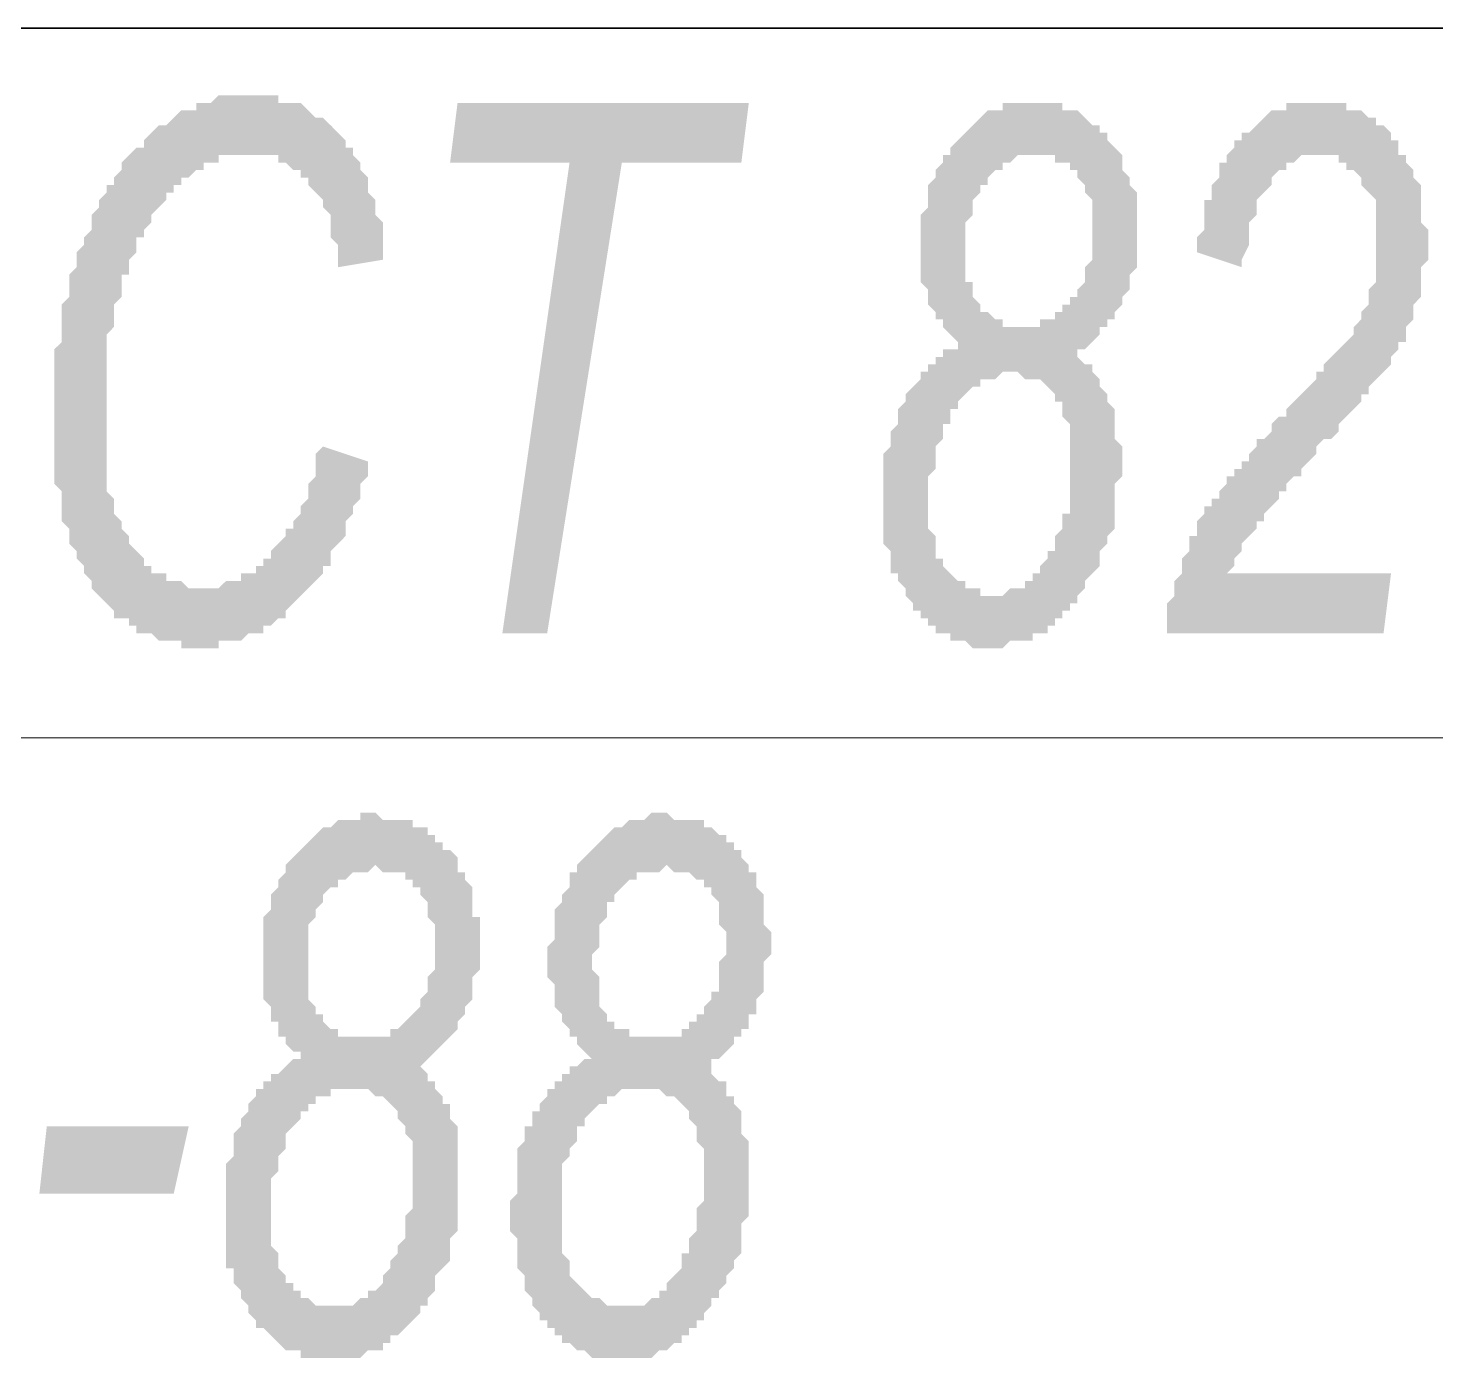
# Model space of a CAD drawing. Header units: millimetres. Extents: x 1372 to 666090, y 1285 to 31551.
# Drawn here: x 630146 to 630933, y 26745 to 27487 of the extents above; entities that cross this region are included whole.
import ezdxf

# ---------------------------------------------------------------- set-up
doc = ezdxf.new("R2010")
doc.units = ezdxf.units.MM
doc.layers.add('PDF _0', color=7, linetype='Continuous')
doc.layers.add('PDF _Аннотация - Текст_Ном._пера__1', color=7, linetype='Continuous')

msp = doc.modelspace()

# ---------------------------------------------------------------- hatches: boundary and pattern name
at = {"layer": 'PDF _Аннотация - Текст_Ном._пера__1', "transparency": 33554559}
for points in [[(630310.98, 27253.43), (630336.01, 27245.09), (630336.01, 27240.92), (630336.01, 27236.75), (630331.84, 27232.58), (630331.84, 27228.4), (630331.84, 27224.23), (630327.67, 27220.06), (630327.67, 27220.06), (630327.67, 27215.89), (630323.5, 27211.72), (630323.5, 27207.55), (630323.5, 27203.38), (630319.33, 27199.2), (630319.33, 27199.2), (630315.16, 27195.03), (630315.16, 27190.86), (630315.16, 27186.69), (630310.98, 27186.69), (630310.98, 27182.52), (630306.81, 27178.35), (630306.81, 27178.35), (630302.64, 27174.18), (630302.64, 27174.18), (630298.47, 27170), (630298.47, 27170), (630294.3, 27165.83), (630294.3, 27165.83), (630290.13, 27161.66), (630290.13, 27157.49), (630285.96, 27157.49), (630285.96, 27157.49), (630281.78, 27153.32), (630277.61, 27153.32), (630277.61, 27149.15), (630273.44, 27149.15), (630269.27, 27149.15), (630269.27, 27149.15), (630265.1, 27144.98), (630260.93, 27144.98), (630260.93, 27144.98), (630256.76, 27144.98), (630252.58, 27144.98), (630252.58, 27140.8), (630248.41, 27140.8), (630244.24, 27140.8), (630244.24, 27140.8), (630244.24, 27140.8), (630240.07, 27140.8), (630235.9, 27140.8), (630231.73, 27140.8), (630231.73, 27144.98), (630227.56, 27144.98), (630223.38, 27144.98), (630223.38, 27144.98), (630219.21, 27144.98), (630215.04, 27149.15), (630215.04, 27149.15), (630210.87, 27149.15), (630206.7, 27149.15), (630206.7, 27153.32), (630202.53, 27153.32), (630202.53, 27157.49), (630198.36, 27157.49), (630194.18, 27157.49), (630194.18, 27161.66), (630190.01, 27165.83), (630190.01, 27165.83), (630185.84, 27170), (630185.84, 27170), (630181.67, 27174.18), (630181.67, 27174.18), (630181.67, 27178.35), (630177.5, 27182.52), (630177.5, 27182.52), (630177.5, 27186.69), (630173.33, 27190.86), (630173.33, 27190.86), (630173.33, 27195.03), (630169.16, 27199.2), (630169.16, 27203.38), (630169.16, 27207.55), (630169.16, 27207.55), (630164.99, 27211.72), (630164.99, 27215.89), (630164.99, 27220.06), (630164.99, 27224.23), (630164.99, 27228.4), (630160.81, 27232.58), (630160.81, 27236.75), (630160.81, 27240.92), (630160.81, 27245.09), (630160.81, 27249.26), (630160.81, 27253.43), (630160.81, 27257.6), (630160.81, 27261.78), (630160.81, 27270.12), (630160.81, 27270.12), (630160.81, 27274.29), (630160.81, 27278.46), (630160.81, 27282.63), (630160.81, 27286.8), (630160.81, 27290.97), (630160.81, 27295.15), (630160.81, 27299.32), (630160.81, 27303.49), (630160.81, 27307.66), (630164.99, 27311.83), (630164.99, 27316), (630164.99, 27320.17), (630164.99, 27324.35), (630164.99, 27328.52), (630164.99, 27332.69), (630169.16, 27336.86), (630169.16, 27341.03), (630169.16, 27345.2), (630169.16, 27349.37), (630169.16, 27349.37), (630173.33, 27353.55), (630173.33, 27357.72), (630173.33, 27361.89), (630177.5, 27366.06), (630177.5, 27370.23), (630177.5, 27370.23), (630181.67, 27374.4), (630181.67, 27378.57), (630181.67, 27382.75), (630185.84, 27386.92), (630185.84, 27386.92), (630185.84, 27391.09), (630190.01, 27395.26), (630190.01, 27399.43), (630194.18, 27399.43), (630194.18, 27403.6), (630194.18, 27403.6), (630198.36, 27407.77), (630198.36, 27411.95), (630202.53, 27416.12), (630202.53, 27416.12), (630206.7, 27420.29), (630210.87, 27420.29), (630210.87, 27424.46), (630215.04, 27428.63), (630215.04, 27428.63), (630219.21, 27432.8), (630219.21, 27432.8), (630223.38, 27432.8), (630227.56, 27436.97), (630227.56, 27436.97), (630231.73, 27441.14), (630231.73, 27441.14), (630235.9, 27441.14), (630240.07, 27441.14), (630240.07, 27445.32), (630244.24, 27445.32), (630244.24, 27445.32), (630248.41, 27445.32), (630252.58, 27449.49), (630252.58, 27449.49), (630256.76, 27449.49), (630260.93, 27449.49), (630265.1, 27449.49), (630265.1, 27449.49), (630269.27, 27449.49), (630273.44, 27449.49), (630273.44, 27449.49), (630277.61, 27449.49), (630281.78, 27449.49), (630285.96, 27449.49), (630285.96, 27445.32), (630290.13, 27445.32), (630294.3, 27445.32), (630294.3, 27445.32), (630298.47, 27445.32), (630302.64, 27441.14), (630302.64, 27441.14), (630306.81, 27436.97), (630306.81, 27436.97), (630310.98, 27436.97), (630315.16, 27432.8), (630315.16, 27432.8), (630319.33, 27428.63), (630319.33, 27428.63), (630323.5, 27424.46), (630323.5, 27424.46), (630323.5, 27420.29), (630327.67, 27420.29), (630327.67, 27416.12), (630331.84, 27411.95), (630331.84, 27407.77), (630331.84, 27407.77), (630336.01, 27403.6), (630336.01, 27399.43), (630336.01, 27395.26), (630340.18, 27391.09), (630340.18, 27391.09), (630340.18, 27386.92), (630340.18, 27382.75), (630344.35, 27378.57), (630344.35, 27374.4), (630344.35, 27370.23), (630344.35, 27366.06), (630344.35, 27361.89), (630344.35, 27357.72), (630344.35, 27357.72), (630319.33, 27353.55), (630319.33, 27357.72), (630319.33, 27361.89), (630319.33, 27366.06), (630315.16, 27370.23), (630315.16, 27374.4), (630315.16, 27378.57), (630315.16, 27382.75), (630310.98, 27386.92), (630310.98, 27386.92), (630310.98, 27391.09), (630306.81, 27395.26), (630306.81, 27395.26), (630302.64, 27399.43), (630302.64, 27399.43), (630302.64, 27403.6), (630298.47, 27403.6), (630298.47, 27407.77), (630294.3, 27407.77), (630290.13, 27411.95), (630290.13, 27411.95), (630285.96, 27411.95), (630285.96, 27416.12), (630281.78, 27416.12), (630277.61, 27416.12), (630273.44, 27416.12), (630273.44, 27416.12), (630269.27, 27416.12), (630269.27, 27416.12), (630265.1, 27416.12), (630260.93, 27416.12), (630260.93, 27416.12), (630256.76, 27416.12), (630252.58, 27416.12), (630252.58, 27411.95), (630248.41, 27411.95), (630244.24, 27411.95), (630244.24, 27407.77), (630240.07, 27407.77), (630240.07, 27407.77), (630235.9, 27403.6), (630231.73, 27403.6), (630231.73, 27399.43), (630227.56, 27399.43), (630227.56, 27395.26), (630223.38, 27395.26), (630223.38, 27391.09), (630219.21, 27386.92), (630219.21, 27386.92), (630215.04, 27382.75), (630215.04, 27378.57), (630210.87, 27374.4), (630210.87, 27374.4), (630210.87, 27370.23), (630206.7, 27370.23), (630206.7, 27366.06), (630206.7, 27361.89), (630202.53, 27357.72), (630202.53, 27353.55), (630202.53, 27349.37), (630198.36, 27349.37), (630198.36, 27345.2), (630198.36, 27341.03), (630198.36, 27336.86), (630194.18, 27332.69), (630194.18, 27328.52), (630194.18, 27324.35), (630194.18, 27320.17), (630194.18, 27320.17), (630190.01, 27316), (630190.01, 27311.83), (630190.01, 27307.66), (630190.01, 27303.49), (630190.01, 27299.32), (630190.01, 27295.15), (630190.01, 27290.97), (630190.01, 27286.8), (630190.01, 27282.63), (630190.01, 27278.46), (630190.01, 27274.29), (630190.01, 27270.12), (630190.01, 27265.95), (630190.01, 27257.6), (630190.01, 27253.43), (630190.01, 27249.26), (630190.01, 27245.09), (630190.01, 27240.92), (630190.01, 27236.75), (630190.01, 27232.58), (630190.01, 27228.4), (630194.18, 27224.23), (630194.18, 27224.23), (630194.18, 27220.06), (630194.18, 27215.89), (630198.36, 27211.72), (630198.36, 27207.55), (630198.36, 27207.55), (630202.53, 27203.38), (630202.53, 27199.2), (630202.53, 27199.2), (630206.7, 27195.03), (630206.7, 27195.03), (630210.87, 27190.86), (630210.87, 27186.69), (630215.04, 27186.69), (630215.04, 27182.52), (630219.21, 27182.52), (630223.38, 27182.52), (630223.38, 27178.35), (630227.56, 27178.35), (630227.56, 27178.35), (630231.73, 27178.35), (630235.9, 27174.18), (630240.07, 27174.18), (630240.07, 27174.18), (630244.24, 27174.18), (630244.24, 27174.18), (630248.41, 27174.18), (630248.41, 27174.18), (630252.58, 27174.18), (630256.76, 27178.35), (630256.76, 27178.35), (630260.93, 27178.35), (630265.1, 27178.35), (630265.1, 27182.52), (630269.27, 27182.52), (630273.44, 27182.52), (630273.44, 27186.69), (630277.61, 27186.69), (630277.61, 27190.86), (630281.78, 27190.86), (630281.78, 27195.03), (630285.96, 27199.2), (630285.96, 27199.2), (630290.13, 27203.38), (630290.13, 27207.55), (630294.3, 27207.55), (630294.3, 27211.72), (630298.47, 27215.89), (630298.47, 27220.06), (630298.47, 27220.06), (630302.64, 27224.23), (630302.64, 27228.4), (630302.64, 27232.58), (630306.81, 27236.75), (630306.81, 27240.92), (630306.81, 27245.09), (630306.81, 27249.26), (630310.98, 27253.43)], [(630411.1, 27149.15), (630448.64, 27411.95), (630381.9, 27411.95), (630386.07, 27445.32), (630548.75, 27445.32), (630544.58, 27411.95), (630477.84, 27411.95), (630436.13, 27149.15)], [(630782.35, 27149.15), (630782.35, 27153.32), (630782.35, 27157.49), (630782.35, 27161.66), (630782.35, 27165.83), (630786.52, 27170), (630786.52, 27174.18), (630786.52, 27178.35), (630786.52, 27178.35), (630790.69, 27182.52), (630790.69, 27186.69), (630790.69, 27190.86), (630790.69, 27190.86), (630794.87, 27195.03), (630794.87, 27199.2), (630794.87, 27203.38), (630799.04, 27203.38), (630799.04, 27207.55), (630799.04, 27211.72), (630803.21, 27215.89), (630803.21, 27220.06), (630807.38, 27220.06), (630807.38, 27224.23), (630811.55, 27224.23), (630811.55, 27228.4), (630811.55, 27228.4), (630815.72, 27232.58), (630815.72, 27232.58), (630815.72, 27236.75), (630819.89, 27236.75), (630819.89, 27240.92), (630824.06, 27240.92), (630824.06, 27245.09), (630828.24, 27245.09), (630828.24, 27249.26), (630832.41, 27253.43), (630832.41, 27257.6), (630836.58, 27257.6), (630840.75, 27261.78), (630840.75, 27265.95), (630844.92, 27270.12), (630849.09, 27270.12), (630849.09, 27274.29), (630853.26, 27278.46), (630853.26, 27278.46), (630857.44, 27282.63), (630861.61, 27286.8), (630865.78, 27290.97), (630865.78, 27295.15), (630869.95, 27295.15), (630869.95, 27299.32), (630874.12, 27303.49), (630874.12, 27303.49), (630878.29, 27307.66), (630878.29, 27307.66), (630882.46, 27311.83), (630882.46, 27311.83), (630882.46, 27311.83), (630886.64, 27316), (630886.64, 27320.17), (630890.81, 27324.35), (630890.81, 27328.52), (630890.81, 27328.52), (630894.98, 27332.69), (630894.98, 27336.86), (630894.98, 27341.03), (630899.15, 27345.2), (630899.15, 27345.2), (630899.15, 27349.37), (630899.15, 27353.55), (630899.15, 27357.72), (630899.15, 27361.89), (630899.15, 27366.06), (630899.15, 27366.06), (630899.15, 27370.23), (630899.15, 27374.4), (630899.15, 27378.57), (630899.15, 27382.75), (630899.15, 27386.92), (630899.15, 27391.09), (630894.98, 27395.26), (630894.98, 27395.26), (630890.81, 27399.43), (630890.81, 27403.6), (630890.81, 27403.6), (630886.64, 27407.77), (630882.46, 27407.77), (630882.46, 27411.95), (630878.29, 27411.95), (630878.29, 27416.12), (630874.12, 27416.12), (630869.95, 27416.12), (630869.95, 27416.12), (630865.78, 27416.12), (630861.61, 27416.12), (630861.61, 27416.12), (630857.44, 27416.12), (630853.26, 27411.95), (630853.26, 27411.95), (630849.09, 27411.95), (630849.09, 27407.77), (630844.92, 27407.77), (630840.75, 27403.6), (630840.75, 27403.6), (630840.75, 27399.43), (630836.58, 27395.26), (630836.58, 27395.26), (630832.41, 27391.09), (630832.41, 27386.92), (630832.41, 27382.75), (630832.41, 27382.75), (630828.24, 27378.57), (630828.24, 27374.4), (630828.24, 27370.23), (630828.24, 27366.06), (630824.06, 27357.72), (630824.06, 27353.55), (630799.04, 27361.89), (630799.04, 27366.06), (630799.04, 27370.23), (630803.21, 27374.4), (630803.21, 27378.57), (630803.21, 27382.75), (630803.21, 27386.92), (630803.21, 27391.09), (630807.38, 27391.09), (630807.38, 27395.26), (630807.38, 27399.43), (630811.55, 27403.6), (630811.55, 27407.77), (630811.55, 27411.95), (630815.72, 27411.95), (630815.72, 27416.12), (630819.89, 27420.29), (630819.89, 27420.29), (630819.89, 27424.46), (630824.06, 27424.46), (630824.06, 27428.63), (630828.24, 27428.63), (630832.41, 27432.8), (630832.41, 27432.8), (630836.58, 27436.97), (630836.58, 27436.97), (630840.75, 27441.14), (630840.75, 27441.14), (630844.92, 27441.14), (630849.09, 27441.14), (630849.09, 27445.32), (630853.26, 27445.32), (630857.44, 27445.32), (630861.61, 27445.32), (630861.61, 27445.32), (630865.78, 27445.32), (630869.95, 27445.32), (630869.95, 27445.32), (630874.12, 27445.32), (630878.29, 27445.32), (630882.46, 27445.32), (630882.46, 27441.14), (630886.64, 27441.14), (630886.64, 27441.14), (630890.81, 27441.14), (630894.98, 27436.97), (630894.98, 27436.97), (630899.15, 27436.97), (630899.15, 27432.8), (630903.32, 27432.8), (630907.49, 27428.63), (630907.49, 27424.46), (630911.66, 27424.46), (630911.66, 27420.29), (630911.66, 27416.12), (630915.84, 27416.12), (630915.84, 27411.95), (630920.01, 27407.77), (630920.01, 27403.6), (630920.01, 27403.6), (630924.18, 27399.43), (630924.18, 27395.26), (630924.18, 27391.09), (630924.18, 27386.92), (630924.18, 27382.75), (630924.18, 27378.57), (630928.35, 27374.4), (630928.35, 27370.23), (630928.35, 27366.06), (630928.35, 27366.06), (630928.35, 27361.89), (630928.35, 27357.72), (630924.18, 27353.55), (630924.18, 27349.37), (630924.18, 27345.2), (630924.18, 27341.03), (630924.18, 27341.03), (630924.18, 27336.86), (630920.01, 27332.69), (630920.01, 27328.52), (630920.01, 27324.35), (630915.84, 27320.17), (630915.84, 27316), (630915.84, 27311.83), (630911.66, 27311.83), (630911.66, 27307.66), (630911.66, 27307.66), (630911.66, 27307.66), (630907.49, 27303.49), (630907.49, 27303.49), (630907.49, 27299.32), (630907.49, 27299.32), (630903.32, 27295.15), (630903.32, 27295.15), (630899.15, 27290.97), (630899.15, 27290.97), (630894.98, 27286.8), (630894.98, 27282.63), (630890.81, 27282.63), (630890.81, 27278.46), (630886.64, 27274.29), (630886.64, 27274.29), (630882.46, 27270.12), (630878.29, 27265.95), (630878.29, 27261.78), (630874.12, 27257.6), (630869.95, 27257.6), (630865.78, 27253.43), (630865.78, 27249.26), (630861.61, 27245.09), (630857.44, 27240.92), (630857.44, 27236.75), (630853.26, 27236.75), (630849.09, 27232.58), (630849.09, 27228.4), (630844.92, 27228.4), (630844.92, 27224.23), (630840.75, 27220.06), (630840.75, 27220.06), (630836.58, 27215.89), (630836.58, 27211.72), (630832.41, 27211.72), (630832.41, 27207.55), (630832.41, 27207.55), (630828.24, 27203.38), (630824.06, 27199.2), (630824.06, 27195.03), (630824.06, 27195.03), (630819.89, 27190.86), (630819.89, 27186.69), (630815.72, 27182.52), (630815.72, 27182.52), (630907.49, 27182.52), (630903.32, 27149.15)]]:
    msp.add_hatch(color=256, dxfattribs=at).paths.add_polyline_path(points)
h = msp.add_hatch(color=256, dxfattribs=at)
h.paths.add_polyline_path([(630665.55, 27311.83), (630665.55, 27311.83), (630661.38, 27316), (630661.38, 27316), (630657.21, 27320.17), (630657.21, 27324.35), (630653.04, 27324.35), (630653.04, 27328.52), (630648.87, 27332.69), (630648.87, 27332.69), (630648.87, 27336.86), (630648.87, 27341.03), (630644.7, 27345.2), (630644.7, 27349.37), (630644.7, 27353.55), (630644.7, 27357.72), (630644.7, 27361.89), (630644.7, 27366.06), (630644.7, 27370.23), (630644.7, 27374.4), (630644.7, 27378.57), (630644.7, 27378.57), (630644.7, 27382.75), (630648.87, 27386.92), (630648.87, 27391.09), (630648.87, 27395.26), (630648.87, 27399.43), (630653.04, 27403.6), (630653.04, 27407.77), (630653.04, 27407.77), (630657.21, 27411.95), (630657.21, 27416.12), (630661.38, 27416.12), (630661.38, 27420.29), (630665.55, 27424.46), (630665.55, 27424.46), (630669.72, 27428.63), (630669.72, 27428.63), (630673.89, 27432.8), (630673.89, 27432.8), (630678.07, 27436.97), (630678.07, 27436.97), (630682.24, 27441.14), (630686.41, 27441.14), (630686.41, 27441.14), (630690.58, 27441.14), (630690.58, 27445.32), (630694.75, 27445.32), (630698.92, 27445.32), (630703.09, 27445.32), (630703.09, 27445.32), (630707.27, 27445.32), (630711.44, 27445.32), (630711.44, 27445.32), (630715.61, 27445.32), (630719.78, 27445.32), (630723.95, 27445.32), (630723.95, 27441.14), (630728.12, 27441.14), (630732.29, 27441.14), (630732.29, 27441.14), (630736.47, 27436.97), (630736.47, 27436.97), (630740.64, 27432.8), (630744.81, 27432.8), (630744.81, 27428.63), (630748.98, 27428.63), (630748.98, 27424.46), (630748.98, 27424.46), (630753.15, 27420.29), (630753.15, 27420.29), (630757.32, 27416.12), (630757.32, 27411.95), (630757.32, 27407.77), (630761.49, 27403.6), (630761.49, 27403.6), (630761.49, 27399.43), (630765.67, 27395.26), (630765.67, 27391.09), (630765.67, 27386.92), (630765.67, 27382.75), (630765.67, 27378.57), (630765.67, 27374.4), (630765.67, 27374.4), (630765.67, 27370.23), (630765.67, 27366.06), (630765.67, 27361.89), (630765.67, 27357.72), (630765.67, 27353.55), (630761.49, 27349.37), (630761.49, 27345.2), (630761.49, 27341.03), (630757.32, 27336.86), (630757.32, 27336.86), (630757.32, 27332.69), (630757.32, 27332.69), (630753.15, 27328.52), (630753.15, 27324.35), (630748.98, 27324.35), (630748.98, 27320.17), (630744.81, 27320.17), (630744.81, 27316), (630740.64, 27311.83), (630740.64, 27311.83), (630736.47, 27307.66), (630732.29, 27307.66), (630732.29, 27307.66), (630732.29, 27303.49), (630736.47, 27299.32), (630740.64, 27299.32), (630740.64, 27295.15), (630744.81, 27290.97), (630744.81, 27290.97), (630744.81, 27286.8), (630748.98, 27282.63), (630748.98, 27282.63), (630748.98, 27278.46), (630753.15, 27274.29), (630753.15, 27270.12), (630753.15, 27270.12), (630753.15, 27265.95), (630753.15, 27261.78), (630753.15, 27257.6), (630757.32, 27253.43), (630757.32, 27249.26), (630757.32, 27245.09), (630757.32, 27240.92), (630757.32, 27236.75), (630753.15, 27232.58), (630753.15, 27228.4), (630753.15, 27224.23), (630753.15, 27220.06), (630753.15, 27215.89), (630753.15, 27211.72), (630753.15, 27207.55), (630748.98, 27203.38), (630748.98, 27203.38), (630748.98, 27199.2), (630744.81, 27195.03), (630744.81, 27190.86), (630744.81, 27186.69), (630740.64, 27182.52), (630740.64, 27182.52), (630736.47, 27178.35), (630736.47, 27174.18), (630736.47, 27174.18), (630732.29, 27170), (630732.29, 27165.83), (630728.12, 27165.83), (630728.12, 27161.66), (630723.95, 27161.66), (630723.95, 27157.49), (630719.78, 27157.49), (630719.78, 27153.32), (630715.61, 27153.32), (630715.61, 27149.15), (630711.44, 27149.15), (630707.27, 27149.15), (630707.27, 27144.98), (630703.09, 27144.98), (630698.92, 27144.98), (630698.92, 27144.98), (630694.75, 27144.98), (630690.58, 27140.8), (630690.58, 27140.8), (630686.41, 27140.8), (630682.24, 27140.8), (630678.07, 27140.8), (630678.07, 27140.8), (630673.89, 27140.8), (630669.72, 27144.98), (630669.72, 27144.98), (630665.55, 27144.98), (630661.38, 27144.98), (630661.38, 27149.15), (630657.21, 27149.15), (630653.04, 27149.15), (630653.04, 27153.32), (630648.87, 27153.32), (630648.87, 27157.49), (630644.7, 27157.49), (630644.7, 27161.66), (630640.52, 27161.66), (630640.52, 27165.83), (630636.35, 27170), (630636.35, 27170), (630636.35, 27174.18), (630632.18, 27178.35), (630632.18, 27182.52), (630628.01, 27182.52), (630628.01, 27186.69), (630628.01, 27190.86), (630628.01, 27195.03), (630623.84, 27199.2), (630623.84, 27203.38), (630623.84, 27207.55), (630623.84, 27211.72), (630623.84, 27215.89), (630623.84, 27220.06), (630623.84, 27224.23), (630623.84, 27228.4), (630623.84, 27232.58), (630623.84, 27236.75), (630623.84, 27240.92), (630623.84, 27245.09), (630623.84, 27249.26), (630628.01, 27253.43), (630628.01, 27257.6), (630628.01, 27257.6), (630628.01, 27261.78), (630632.18, 27265.95), (630632.18, 27270.12), (630632.18, 27274.29), (630636.35, 27278.46), (630636.35, 27278.46), (630636.35, 27282.63), (630640.52, 27286.8), (630640.52, 27286.8), (630644.7, 27290.97), (630644.7, 27295.15), (630648.87, 27295.15), (630648.87, 27299.32), (630653.04, 27299.32), (630653.04, 27303.49), (630657.21, 27303.49), (630657.21, 27307.66), (630661.38, 27307.66), (630665.55, 27307.66), (630665.55, 27311.83)], flags=0)
h.paths.add_polyline_path([(630669.72, 27361.89), (630669.72, 27357.72), (630669.72, 27353.55), (630669.72, 27349.37), (630669.72, 27345.2), (630673.89, 27345.2), (630673.89, 27341.03), (630673.89, 27336.86), (630678.07, 27332.69), (630678.07, 27332.69), (630678.07, 27328.52), (630682.24, 27328.52), (630686.41, 27324.35), (630686.41, 27324.35), (630690.58, 27324.35), (630690.58, 27320.17), (630694.75, 27320.17), (630698.92, 27320.17), (630703.09, 27320.17), (630703.09, 27320.17), (630703.09, 27320.17), (630707.27, 27320.17), (630711.44, 27320.17), (630711.44, 27324.35), (630715.61, 27324.35), (630719.78, 27324.35), (630719.78, 27328.52), (630723.95, 27328.52), (630723.95, 27332.69), (630728.12, 27332.69), (630728.12, 27336.86), (630732.29, 27336.86), (630732.29, 27341.03), (630732.29, 27341.03), (630736.47, 27345.2), (630736.47, 27349.37), (630736.47, 27353.55), (630740.64, 27357.72), (630740.64, 27361.89), (630740.64, 27361.89), (630740.64, 27366.06), (630740.64, 27370.23), (630740.64, 27374.4), (630740.64, 27378.57), (630740.64, 27382.75), (630740.64, 27386.92), (630740.64, 27391.09), (630736.47, 27395.26), (630736.47, 27395.26), (630736.47, 27399.43), (630732.29, 27403.6), (630732.29, 27403.6), (630732.29, 27407.77), (630728.12, 27407.77), (630728.12, 27411.95), (630723.95, 27411.95), (630719.78, 27411.95), (630719.78, 27416.12), (630715.61, 27416.12), (630711.44, 27416.12), (630707.27, 27416.12), (630707.27, 27416.12), (630707.27, 27416.12), (630703.09, 27416.12), (630698.92, 27416.12), (630698.92, 27416.12), (630694.75, 27411.95), (630690.58, 27411.95), (630690.58, 27407.77), (630686.41, 27407.77), (630686.41, 27407.77), (630682.24, 27403.6), (630682.24, 27399.43), (630678.07, 27399.43), (630678.07, 27395.26), (630673.89, 27391.09), (630673.89, 27386.92), (630673.89, 27386.92), (630673.89, 27382.75), (630669.72, 27378.57), (630669.72, 27374.4), (630669.72, 27374.4), (630669.72, 27370.23), (630669.72, 27366.06), (630669.72, 27361.89)], flags=0)
h.paths.add_polyline_path([(630648.87, 27220.06), (630648.87, 27215.89), (630648.87, 27211.72), (630648.87, 27207.55), (630653.04, 27203.38), (630653.04, 27199.2), (630653.04, 27195.03), (630653.04, 27195.03), (630653.04, 27190.86), (630657.21, 27190.86), (630657.21, 27186.69), (630661.38, 27182.52), (630661.38, 27182.52), (630665.55, 27178.35), (630665.55, 27178.35), (630669.72, 27178.35), (630669.72, 27174.18), (630673.89, 27174.18), (630678.07, 27174.18), (630678.07, 27170), (630682.24, 27170), (630686.41, 27170), (630686.41, 27170), (630690.58, 27170), (630690.58, 27170), (630694.75, 27174.18), (630694.75, 27174.18), (630698.92, 27174.18), (630703.09, 27174.18), (630703.09, 27178.35), (630707.27, 27178.35), (630707.27, 27182.52), (630711.44, 27182.52), (630711.44, 27186.69), (630715.61, 27190.86), (630715.61, 27195.03), (630719.78, 27195.03), (630719.78, 27199.2), (630719.78, 27203.38), (630723.95, 27207.55), (630723.95, 27211.72), (630723.95, 27215.89), (630728.12, 27215.89), (630728.12, 27220.06), (630728.12, 27224.23), (630728.12, 27228.4), (630728.12, 27232.58), (630728.12, 27236.75), (630728.12, 27240.92), (630728.12, 27245.09), (630728.12, 27245.09), (630728.12, 27249.26), (630728.12, 27253.43), (630728.12, 27257.6), (630728.12, 27261.78), (630728.12, 27265.95), (630723.95, 27270.12), (630723.95, 27274.29), (630723.95, 27278.46), (630719.78, 27278.46), (630719.78, 27278.46), (630719.78, 27282.63), (630715.61, 27286.8), (630715.61, 27286.8), (630711.44, 27290.97), (630707.27, 27290.97), (630707.27, 27290.97), (630703.09, 27290.97), (630698.92, 27295.15), (630698.92, 27295.15), (630694.75, 27295.15), (630690.58, 27295.15), (630690.58, 27295.15), (630686.41, 27290.97), (630682.24, 27290.97), (630682.24, 27290.97), (630678.07, 27290.97), (630678.07, 27286.8), (630673.89, 27286.8), (630669.72, 27282.63), (630669.72, 27282.63), (630665.55, 27278.46), (630665.55, 27274.29), (630661.38, 27274.29), (630661.38, 27274.29), (630661.38, 27270.12), (630661.38, 27265.95), (630657.21, 27265.95), (630657.21, 27261.78), (630657.21, 27257.6), (630653.04, 27253.43), (630653.04, 27249.26), (630653.04, 27245.09), (630653.04, 27240.92), (630648.87, 27236.75), (630648.87, 27232.58), (630648.87, 27228.4), (630648.87, 27224.23), (630648.87, 27220.06), (630648.87, 27220.06)], flags=0)
h = msp.add_hatch(color=256, dxfattribs=at)
h.paths.add_polyline_path([(630298.47, 26911.38), (630298.47, 26915.55), (630294.3, 26915.55), (630290.13, 26919.72), (630290.13, 26923.89), (630285.96, 26923.89), (630285.96, 26928.06), (630285.96, 26932.24), (630281.78, 26932.24), (630281.78, 26936.41), (630281.78, 26940.58), (630277.61, 26944.75), (630277.61, 26948.92), (630277.61, 26948.92), (630277.61, 26953.09), (630277.61, 26957.26), (630277.61, 26961.43), (630277.61, 26965.61), (630277.61, 26969.78), (630277.61, 26973.95), (630277.61, 26978.12), (630277.61, 26982.29), (630277.61, 26986.46), (630277.61, 26990.63), (630281.78, 26994.81), (630281.78, 26998.98), (630281.78, 26998.98), (630281.78, 27003.15), (630285.96, 27007.32), (630285.96, 27011.49), (630290.13, 27015.66), (630290.13, 27015.66), (630290.13, 27019.83), (630294.3, 27024.01), (630294.3, 27024.01), (630298.47, 27028.18), (630298.47, 27028.18), (630302.64, 27032.35), (630302.64, 27032.35), (630306.81, 27036.52), (630306.81, 27036.52), (630310.98, 27040.69), (630315.16, 27040.69), (630315.16, 27040.69), (630319.33, 27044.86), (630323.5, 27044.86), (630323.5, 27044.86), (630327.67, 27044.86), (630331.84, 27044.86), (630331.84, 27049.03), (630336.01, 27049.03), (630340.18, 27049.03), (630340.18, 27049.03), (630344.35, 27044.86), (630348.53, 27044.86), (630352.7, 27044.86), (630352.7, 27044.86), (630356.87, 27044.86), (630361.04, 27044.86), (630361.04, 27040.69), (630365.21, 27040.69), (630369.38, 27040.69), (630369.38, 27036.52), (630373.55, 27036.52), (630373.55, 27032.35), (630377.73, 27032.35), (630377.73, 27028.18), (630381.9, 27028.18), (630381.9, 27028.18), (630386.07, 27024.01), (630386.07, 27019.83), (630386.07, 27015.66), (630390.24, 27015.66), (630390.24, 27011.49), (630394.41, 27007.32), (630394.41, 27003.15), (630394.41, 26998.98), (630394.41, 26994.81), (630394.41, 26990.63), (630398.58, 26990.63), (630398.58, 26986.46), (630398.58, 26982.29), (630398.58, 26978.12), (630398.58, 26973.95), (630398.58, 26969.78), (630398.58, 26965.61), (630398.58, 26961.43), (630394.41, 26957.26), (630394.41, 26953.09), (630394.41, 26948.92), (630394.41, 26948.92), (630394.41, 26944.75), (630390.24, 26940.58), (630390.24, 26936.41), (630390.24, 26936.41), (630386.07, 26932.24), (630386.07, 26928.06), (630386.07, 26928.06), (630381.9, 26923.89), (630381.9, 26923.89), (630377.73, 26919.72), (630373.55, 26915.55), (630373.55, 26915.55), (630369.38, 26911.38), (630369.38, 26911.38), (630365.21, 26907.21), (630361.04, 26907.21), (630365.21, 26907.21), (630369.38, 26903.04), (630369.38, 26898.86), (630373.55, 26898.86), (630373.55, 26894.69), (630377.73, 26890.52), (630377.73, 26890.52), (630377.73, 26886.35), (630381.9, 26886.35), (630381.9, 26882.18), (630381.9, 26878.01), (630386.07, 26873.84), (630386.07, 26869.66), (630386.07, 26865.49), (630386.07, 26861.32), (630386.07, 26857.15), (630386.07, 26852.98), (630386.07, 26848.81), (630386.07, 26844.64), (630386.07, 26840.46), (630386.07, 26836.29), (630386.07, 26832.12), (630386.07, 26827.95), (630386.07, 26827.95), (630386.07, 26823.78), (630386.07, 26819.61), (630386.07, 26815.44), (630381.9, 26811.26), (630381.9, 26807.09), (630381.9, 26802.92), (630381.9, 26798.75), (630377.73, 26794.58), (630377.73, 26794.58), (630373.55, 26790.41), (630373.55, 26786.24), (630373.55, 26782.06), (630369.38, 26777.89), (630369.38, 26777.89), (630369.38, 26773.72), (630365.21, 26773.72), (630365.21, 26769.55), (630361.04, 26765.38), (630361.04, 26765.38), (630356.87, 26761.21), (630356.87, 26761.21), (630352.7, 26757.04), (630348.53, 26757.04), (630348.53, 26752.87), (630344.35, 26752.87), (630344.35, 26748.69), (630340.18, 26748.69), (630336.01, 26748.69), (630336.01, 26748.69), (630331.84, 26744.52), (630327.67, 26744.52), (630327.67, 26744.52), (630323.5, 26744.52), (630319.33, 26744.52), (630319.33, 26744.52), (630315.16, 26744.52), (630310.98, 26744.52), (630306.81, 26744.52), (630306.81, 26744.52), (630302.64, 26744.52), (630298.47, 26744.52), (630298.47, 26748.69), (630294.3, 26748.69), (630290.13, 26748.69), (630290.13, 26748.69), (630285.96, 26752.87), (630285.96, 26752.87), (630281.78, 26757.04), (630281.78, 26757.04), (630277.61, 26761.21), (630273.44, 26761.21), (630273.44, 26765.38), (630273.44, 26765.38), (630269.27, 26769.55), (630269.27, 26773.72), (630265.1, 26777.89), (630265.1, 26777.89), (630265.1, 26782.06), (630260.93, 26786.24), (630260.93, 26790.41), (630260.93, 26794.58), (630256.76, 26794.58), (630256.76, 26798.75), (630256.76, 26802.92), (630256.76, 26807.09), (630256.76, 26811.26), (630256.76, 26815.44), (630256.76, 26819.61), (630256.76, 26823.78), (630256.76, 26827.95), (630256.76, 26832.12), (630256.76, 26836.29), (630256.76, 26840.46), (630256.76, 26844.64), (630256.76, 26848.81), (630256.76, 26852.98), (630260.93, 26857.15), (630260.93, 26861.32), (630260.93, 26865.49), (630260.93, 26869.66), (630265.1, 26873.84), (630265.1, 26873.84), (630265.1, 26878.01), (630269.27, 26882.18), (630269.27, 26882.18), (630269.27, 26886.35), (630273.44, 26890.52), (630273.44, 26894.69), (630277.61, 26894.69), (630277.61, 26898.86), (630281.78, 26898.86), (630281.78, 26903.04), (630285.96, 26903.04), (630290.13, 26907.21), (630290.13, 26907.21), (630294.3, 26911.38), (630298.47, 26911.38), (630298.47, 26911.38)], flags=0)
h.paths.add_polyline_path([(630302.64, 26965.61), (630302.64, 26961.43), (630302.64, 26957.26), (630302.64, 26953.09), (630302.64, 26948.92), (630302.64, 26944.75), (630306.81, 26940.58), (630306.81, 26936.41), (630310.98, 26936.41), (630310.98, 26932.24), (630310.98, 26932.24), (630315.16, 26928.06), (630315.16, 26928.06), (630319.33, 26928.06), (630319.33, 26923.89), (630323.5, 26923.89), (630327.67, 26923.89), (630331.84, 26923.89), (630331.84, 26923.89), (630331.84, 26923.89), (630336.01, 26923.89), (630340.18, 26923.89), (630344.35, 26923.89), (630344.35, 26923.89), (630348.53, 26923.89), (630348.53, 26928.06), (630352.7, 26928.06), (630356.87, 26932.24), (630356.87, 26932.24), (630361.04, 26936.41), (630361.04, 26936.41), (630361.04, 26936.41), (630365.21, 26940.58), (630365.21, 26944.75), (630369.38, 26948.92), (630369.38, 26948.92), (630369.38, 26953.09), (630369.38, 26957.26), (630373.55, 26961.43), (630373.55, 26965.61), (630373.55, 26969.78), (630373.55, 26973.95), (630373.55, 26973.95), (630373.55, 26978.12), (630373.55, 26982.29), (630373.55, 26986.46), (630369.38, 26990.63), (630369.38, 26994.81), (630369.38, 26998.98), (630365.21, 27003.15), (630365.21, 27003.15), (630365.21, 27007.32), (630361.04, 27007.32), (630361.04, 27011.49), (630356.87, 27011.49), (630356.87, 27015.66), (630352.7, 27015.66), (630348.53, 27015.66), (630348.53, 27015.66), (630344.35, 27015.66), (630340.18, 27019.83), (630340.18, 27019.83), (630336.01, 27015.66), (630336.01, 27015.66), (630331.84, 27015.66), (630327.67, 27015.66), (630327.67, 27015.66), (630323.5, 27011.49), (630323.5, 27011.49), (630319.33, 27011.49), (630319.33, 27007.32), (630315.16, 27007.32), (630310.98, 27003.15), (630310.98, 26998.98), (630310.98, 26998.98), (630306.81, 26994.81), (630306.81, 26990.63), (630306.81, 26990.63), (630302.64, 26986.46), (630302.64, 26982.29), (630302.64, 26978.12), (630302.64, 26973.95), (630302.64, 26969.78), (630302.64, 26965.61), (630302.64, 26965.61)], flags=0)
h.paths.add_polyline_path([(630281.78, 26819.61), (630281.78, 26815.44), (630281.78, 26815.44), (630281.78, 26811.26), (630281.78, 26807.09), (630285.96, 26802.92), (630285.96, 26798.75), (630285.96, 26798.75), (630285.96, 26794.58), (630290.13, 26790.41), (630290.13, 26786.24), (630294.3, 26786.24), (630294.3, 26782.06), (630298.47, 26782.06), (630298.47, 26777.89), (630302.64, 26777.89), (630302.64, 26777.89), (630306.81, 26773.72), (630306.81, 26773.72), (630310.98, 26773.72), (630315.16, 26773.72), (630319.33, 26773.72), (630319.33, 26773.72), (630319.33, 26773.72), (630323.5, 26773.72), (630327.67, 26773.72), (630327.67, 26773.72), (630331.84, 26777.89), (630331.84, 26777.89), (630336.01, 26777.89), (630336.01, 26782.06), (630340.18, 26782.06), (630344.35, 26786.24), (630344.35, 26790.41), (630344.35, 26790.41), (630348.53, 26794.58), (630348.53, 26798.75), (630352.7, 26802.92), (630352.7, 26802.92), (630352.7, 26807.09), (630356.87, 26811.26), (630356.87, 26815.44), (630356.87, 26819.61), (630356.87, 26823.78), (630361.04, 26827.95), (630361.04, 26832.12), (630361.04, 26836.29), (630361.04, 26840.46), (630361.04, 26844.64), (630361.04, 26848.81), (630361.04, 26848.81), (630361.04, 26852.98), (630361.04, 26857.15), (630361.04, 26861.32), (630361.04, 26865.49), (630356.87, 26869.66), (630356.87, 26873.84), (630356.87, 26873.84), (630352.7, 26878.01), (630352.7, 26882.18), (630352.7, 26882.18), (630348.53, 26886.35), (630348.53, 26886.35), (630344.35, 26890.52), (630344.35, 26890.52), (630340.18, 26890.52), (630336.01, 26894.69), (630336.01, 26894.69), (630331.84, 26894.69), (630327.67, 26894.69), (630327.67, 26894.69), (630323.5, 26894.69), (630323.5, 26894.69), (630319.33, 26894.69), (630315.16, 26894.69), (630315.16, 26890.52), (630310.98, 26890.52), (630306.81, 26890.52), (630306.81, 26886.35), (630302.64, 26886.35), (630302.64, 26882.18), (630298.47, 26882.18), (630298.47, 26878.01), (630294.3, 26873.84), (630294.3, 26873.84), (630294.3, 26873.84), (630290.13, 26869.66), (630290.13, 26865.49), (630290.13, 26861.32), (630285.96, 26857.15), (630285.96, 26857.15), (630285.96, 26852.98), (630285.96, 26848.81), (630281.78, 26844.64), (630281.78, 26840.46), (630281.78, 26836.29), (630281.78, 26832.12), (630281.78, 26827.95), (630281.78, 26823.78), (630281.78, 26819.61)], flags=0)
h = msp.add_hatch(color=256, dxfattribs=at)
h.paths.add_polyline_path([(630461.15, 26911.38), (630456.98, 26915.55), (630456.98, 26915.55), (630452.81, 26919.72), (630452.81, 26923.89), (630448.64, 26923.89), (630448.64, 26928.06), (630444.47, 26932.24), (630444.47, 26932.24), (630444.47, 26936.41), (630440.3, 26940.58), (630440.3, 26944.75), (630440.3, 26948.92), (630440.3, 26948.92), (630440.3, 26953.09), (630436.13, 26957.26), (630436.13, 26961.43), (630436.13, 26965.61), (630436.13, 26969.78), (630436.13, 26973.95), (630440.3, 26978.12), (630440.3, 26982.29), (630440.3, 26986.46), (630440.3, 26990.63), (630440.3, 26994.81), (630444.47, 26998.98), (630444.47, 26998.98), (630444.47, 27003.15), (630448.64, 27007.32), (630448.64, 27011.49), (630448.64, 27015.66), (630452.81, 27015.66), (630452.81, 27019.83), (630456.98, 27024.01), (630456.98, 27024.01), (630461.15, 27028.18), (630461.15, 27028.18), (630465.33, 27032.35), (630465.33, 27032.35), (630469.5, 27036.52), (630469.5, 27036.52), (630473.67, 27040.69), (630473.67, 27040.69), (630477.84, 27040.69), (630482.01, 27044.86), (630482.01, 27044.86), (630486.18, 27044.86), (630490.35, 27044.86), (630490.35, 27044.86), (630494.53, 27049.03), (630498.7, 27049.03), (630498.7, 27049.03), (630502.87, 27049.03), (630507.04, 27044.86), (630511.21, 27044.86), (630511.21, 27044.86), (630515.38, 27044.86), (630519.55, 27044.86), (630523.72, 27044.86), (630523.72, 27040.69), (630527.9, 27040.69), (630527.9, 27040.69), (630532.07, 27036.52), (630536.24, 27036.52), (630536.24, 27032.35), (630540.41, 27032.35), (630540.41, 27028.18), (630544.58, 27028.18), (630544.58, 27028.18), (630544.58, 27024.01), (630548.75, 27019.83), (630548.75, 27015.66), (630552.92, 27015.66), (630552.92, 27011.49), (630552.92, 27007.32), (630557.1, 27003.15), (630557.1, 26998.98), (630557.1, 26994.81), (630557.1, 26990.63), (630557.1, 26990.63), (630557.1, 26986.46), (630561.27, 26982.29), (630561.27, 26978.12), (630561.27, 26973.95), (630561.27, 26969.78), (630557.1, 26965.61), (630557.1, 26961.43), (630557.1, 26957.26), (630557.1, 26953.09), (630557.1, 26948.92), (630557.1, 26948.92), (630552.92, 26944.75), (630552.92, 26940.58), (630552.92, 26936.41), (630548.75, 26936.41), (630548.75, 26932.24), (630548.75, 26928.06), (630544.58, 26928.06), (630544.58, 26923.89), (630540.41, 26923.89), (630540.41, 26919.72), (630536.24, 26915.55), (630536.24, 26915.55), (630532.07, 26911.38), (630527.9, 26911.38), (630527.9, 26907.21), (630523.72, 26907.21), (630527.9, 26907.21), (630527.9, 26903.04), (630532.07, 26898.86), (630536.24, 26898.86), (630536.24, 26894.69), (630536.24, 26890.52), (630540.41, 26890.52), (630540.41, 26886.35), (630540.41, 26886.35), (630544.58, 26882.18), (630544.58, 26878.01), (630544.58, 26873.84), (630544.58, 26869.66), (630548.75, 26865.49), (630548.75, 26861.32), (630548.75, 26857.15), (630548.75, 26852.98), (630548.75, 26848.81), (630548.75, 26844.64), (630548.75, 26840.46), (630548.75, 26836.29), (630548.75, 26832.12), (630548.75, 26827.95), (630548.75, 26827.95), (630548.75, 26823.78), (630544.58, 26819.61), (630544.58, 26815.44), (630544.58, 26811.26), (630544.58, 26807.09), (630544.58, 26802.92), (630540.41, 26798.75), (630540.41, 26794.58), (630540.41, 26794.58), (630536.24, 26790.41), (630536.24, 26786.24), (630532.07, 26782.06), (630532.07, 26777.89), (630527.9, 26777.89), (630527.9, 26773.72), (630527.9, 26773.72), (630523.72, 26769.55), (630523.72, 26765.38), (630519.55, 26765.38), (630519.55, 26761.21), (630515.38, 26761.21), (630515.38, 26757.04), (630511.21, 26757.04), (630511.21, 26752.87), (630507.04, 26752.87), (630502.87, 26748.69), (630502.87, 26748.69), (630498.7, 26748.69), (630498.7, 26748.69), (630494.53, 26744.52), (630490.35, 26744.52), (630490.35, 26744.52), (630486.18, 26744.52), (630482.01, 26744.52), (630477.84, 26744.52), (630477.84, 26744.52), (630473.67, 26744.52), (630469.5, 26744.52), (630465.33, 26744.52), (630465.33, 26744.52), (630461.15, 26744.52), (630456.98, 26748.69), (630456.98, 26748.69), (630452.81, 26748.69), (630452.81, 26748.69), (630448.64, 26752.87), (630444.47, 26752.87), (630444.47, 26757.04), (630440.3, 26757.04), (630440.3, 26761.21), (630436.13, 26761.21), (630436.13, 26765.38), (630431.95, 26765.38), (630431.95, 26769.55), (630427.78, 26773.72), (630427.78, 26777.89), (630427.78, 26777.89), (630423.61, 26782.06), (630423.61, 26786.24), (630423.61, 26790.41), (630419.44, 26794.58), (630419.44, 26794.58), (630419.44, 26798.75), (630419.44, 26802.92), (630419.44, 26807.09), (630419.44, 26811.26), (630415.27, 26815.44), (630415.27, 26819.61), (630415.27, 26823.78), (630415.27, 26827.95), (630415.27, 26832.12), (630419.44, 26836.29), (630419.44, 26840.46), (630419.44, 26844.64), (630419.44, 26848.81), (630419.44, 26852.98), (630419.44, 26857.15), (630419.44, 26861.32), (630423.61, 26865.49), (630423.61, 26869.66), (630423.61, 26873.84), (630427.78, 26873.84), (630427.78, 26878.01), (630427.78, 26882.18), (630431.95, 26882.18), (630431.95, 26886.35), (630436.13, 26890.52), (630436.13, 26894.69), (630440.3, 26894.69), (630440.3, 26898.86), (630444.47, 26898.86), (630444.47, 26903.04), (630448.64, 26903.04), (630448.64, 26907.21), (630452.81, 26907.21), (630456.98, 26911.38), (630456.98, 26911.38), (630461.15, 26911.38)], flags=0)
h.paths.add_polyline_path([(630461.15, 26965.61), (630461.15, 26961.43), (630465.33, 26957.26), (630465.33, 26953.09), (630465.33, 26948.92), (630465.33, 26944.75), (630465.33, 26940.58), (630469.5, 26936.41), (630469.5, 26936.41), (630469.5, 26932.24), (630473.67, 26932.24), (630473.67, 26928.06), (630477.84, 26928.06), (630482.01, 26928.06), (630482.01, 26923.89), (630486.18, 26923.89), (630490.35, 26923.89), (630490.35, 26923.89), (630494.53, 26923.89), (630494.53, 26923.89), (630498.7, 26923.89), (630502.87, 26923.89), (630502.87, 26923.89), (630507.04, 26923.89), (630511.21, 26923.89), (630511.21, 26928.06), (630515.38, 26928.06), (630515.38, 26932.24), (630519.55, 26932.24), (630519.55, 26936.41), (630523.72, 26936.41), (630523.72, 26936.41), (630523.72, 26940.58), (630527.9, 26944.75), (630527.9, 26948.92), (630532.07, 26948.92), (630532.07, 26953.09), (630532.07, 26957.26), (630532.07, 26961.43), (630532.07, 26965.61), (630536.24, 26969.78), (630536.24, 26973.95), (630536.24, 26973.95), (630536.24, 26978.12), (630536.24, 26982.29), (630532.07, 26986.46), (630532.07, 26990.63), (630532.07, 26994.81), (630532.07, 26998.98), (630527.9, 27003.15), (630527.9, 27003.15), (630527.9, 27007.32), (630523.72, 27007.32), (630523.72, 27011.49), (630519.55, 27011.49), (630515.38, 27015.66), (630515.38, 27015.66), (630511.21, 27015.66), (630507.04, 27015.66), (630507.04, 27015.66), (630502.87, 27019.83), (630502.87, 27019.83), (630498.7, 27015.66), (630494.53, 27015.66), (630494.53, 27015.66), (630490.35, 27015.66), (630486.18, 27015.66), (630486.18, 27011.49), (630482.01, 27011.49), (630482.01, 27011.49), (630477.84, 27007.32), (630477.84, 27007.32), (630473.67, 27003.15), (630473.67, 26998.98), (630469.5, 26998.98), (630469.5, 26994.81), (630469.5, 26990.63), (630469.5, 26990.63), (630465.33, 26986.46), (630465.33, 26982.29), (630465.33, 26978.12), (630465.33, 26973.95), (630461.15, 26969.78), (630461.15, 26965.61), (630461.15, 26965.61)], flags=0)
h.paths.add_polyline_path([(630444.47, 26819.61), (630444.47, 26815.44), (630444.47, 26815.44), (630444.47, 26811.26), (630444.47, 26807.09), (630444.47, 26802.92), (630448.64, 26798.75), (630448.64, 26798.75), (630448.64, 26794.58), (630448.64, 26790.41), (630452.81, 26786.24), (630452.81, 26786.24), (630456.98, 26782.06), (630456.98, 26782.06), (630461.15, 26777.89), (630461.15, 26777.89), (630465.33, 26777.89), (630469.5, 26773.72), (630469.5, 26773.72), (630473.67, 26773.72), (630477.84, 26773.72), (630477.84, 26773.72), (630477.84, 26773.72), (630482.01, 26773.72), (630486.18, 26773.72), (630486.18, 26773.72), (630490.35, 26773.72), (630494.53, 26777.89), (630494.53, 26777.89), (630498.7, 26777.89), (630498.7, 26782.06), (630502.87, 26782.06), (630502.87, 26786.24), (630507.04, 26790.41), (630507.04, 26790.41), (630511.21, 26794.58), (630511.21, 26798.75), (630511.21, 26802.92), (630515.38, 26802.92), (630515.38, 26807.09), (630515.38, 26811.26), (630519.55, 26815.44), (630519.55, 26819.61), (630519.55, 26823.78), (630519.55, 26827.95), (630523.72, 26832.12), (630523.72, 26836.29), (630523.72, 26840.46), (630523.72, 26844.64), (630523.72, 26848.81), (630523.72, 26848.81), (630523.72, 26852.98), (630523.72, 26857.15), (630523.72, 26861.32), (630519.55, 26865.49), (630519.55, 26869.66), (630519.55, 26873.84), (630519.55, 26873.84), (630515.38, 26878.01), (630515.38, 26882.18), (630515.38, 26882.18), (630511.21, 26886.35), (630511.21, 26886.35), (630507.04, 26890.52), (630502.87, 26890.52), (630502.87, 26890.52), (630498.7, 26894.69), (630498.7, 26894.69), (630494.53, 26894.69), (630490.35, 26894.69), (630490.35, 26894.69), (630486.18, 26894.69), (630482.01, 26894.69), (630482.01, 26894.69), (630477.84, 26894.69), (630473.67, 26890.52), (630473.67, 26890.52), (630469.5, 26890.52), (630469.5, 26886.35), (630465.33, 26886.35), (630461.15, 26882.18), (630461.15, 26882.18), (630456.98, 26878.01), (630456.98, 26873.84), (630456.98, 26873.84), (630452.81, 26873.84), (630452.81, 26869.66), (630452.81, 26865.49), (630448.64, 26861.32), (630448.64, 26857.15), (630448.64, 26857.15), (630444.47, 26852.98), (630444.47, 26848.81), (630444.47, 26844.64), (630444.47, 26840.46), (630444.47, 26836.29), (630444.47, 26832.12), (630444.47, 26827.95), (630444.47, 26823.78), (630444.47, 26819.61)], flags=0)

# ---------------------------------------------------------------- linework, layer by layer
at = {"layer": 'PDF _0', "lineweight": 35}
msp.add_lwpolyline([(619774.05, 27487.03), (638090.63, 27487.03)], dxfattribs=at)
at = {"layer": 'PDF _0', "lineweight": 9}
msp.add_lwpolyline([(627428.55, 27090.75), (631791.83, 27090.75)], dxfattribs=at)
at = {"layer": 'PDF _Аннотация - Текст_Ном._пера__1', "lineweight": 9, "transparency": 33554559}
msp.add_solid([(630152.47, 26836.29), (630156.64, 26873.84), (630227.56, 26836.29), (630235.9, 26873.84)], dxfattribs=at)

doc.saveas('drawing.dxf')
